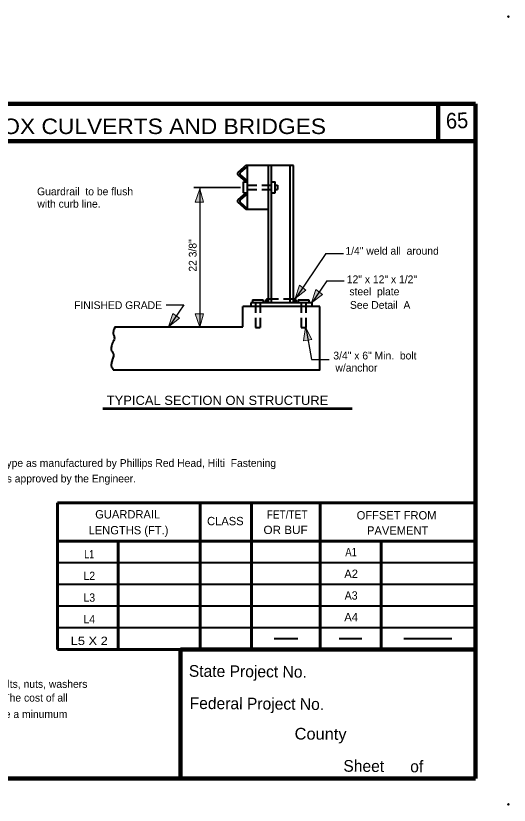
# Model space of a CAD drawing. Extents: x -8731 to -6023, y -68363 to -56618.
# Drawn here: x -6769 to -6023, y -68363 to -67168 of the extents above; entities that cross this region are included whole.
import ezdxf
from ezdxf.enums import TextEntityAlignment as Align

# ---------------------------------------------------------------- set-up
doc = ezdxf.new("R2010")
doc.units = 0
doc.header["$LTSCALE"] = 5
doc.header["$PDMODE"] = 32
doc.header["$PDSIZE"] = 2.5
doc.linetypes.add('MEDIUM_DASHED', pattern=[4.5, 3, -1.5])
doc.layers.add('1', color=7, linetype='Continuous', lineweight=13)
doc.layers.add('3', color=7, linetype='Continuous', lineweight=40)

msp = doc.modelspace()

# ---------------------------------------------------------------- hatches: boundary and pattern name
at = {"layer": '1'}
for points in [[(-6490.74, -67429.98), (-6497.38, -67450.06), (-6484.86, -67449.9)], [(-6346.44, -67596), (-6339.98, -67575.86), (-6329.98, -67583.34)], [(-6321.44, -67602.24), (-6314.98, -67582.1), (-6304.98, -67589.6)], [(-6537.7, -67638.5), (-6531.24, -67618.36), (-6521.22, -67625.84)], [(-6490.74, -67639.12), (-6497.38, -67619.04), (-6484.86, -67619.2)], [(-6330.82, -67639.14), (-6321.14, -67657.94), (-6333.52, -67659.72)]]:
    msp.add_hatch(color=256, dxfattribs=at).paths.add_polyline_path(points)

# ---------------------------------------------------------------- linework, layer by layer
at = {"layer": '1', "lineweight": 100}
for p, q in [((-6073.78, -67301.3), (-7566.02, -67301.3)), ((-6130.02, -67301.3), (-6130.02, -67357.56)), ((-6073.78, -67301.3), (-6073.78, -68322.74)), ((-6073.78, -67357.56), (-7566.02, -67357.56)), ((-6519.5, -68127.04), (-6073.78, -68127.04)), ((-6519.5, -68127.04), (-6519.5, -68322.74)), ((-6073.78, -68322.74), (-6713.92, -68322.74))]:
    msp.add_line(p, q, dxfattribs=at)
msp.add_lwpolyline([(-7566.02, -67304.8), (-7566.02, -68322.74), (-6075.26, -68322.74)], dxfattribs=at)
at = {"layer": '1'}
for points in [[(-6490.74, -67429.98), (-6497.38, -67450.06), (-6484.86, -67449.9)], [(-6346.44, -67596), (-6339.98, -67575.86), (-6329.98, -67583.34)], [(-6321.44, -67602.24), (-6314.98, -67582.1), (-6304.98, -67589.6)], [(-6537.7, -67638.5), (-6531.24, -67618.36), (-6521.22, -67625.84)], [(-6490.74, -67639.12), (-6497.38, -67619.04), (-6484.86, -67619.2)], [(-6330.82, -67639.14), (-6321.14, -67657.94), (-6333.52, -67659.72)]]:
    msp.add_lwpolyline(points, close=True, dxfattribs=at)
for p in [(-6023.86, -67169.1), (-6023.86, -68361.7)]:
    msp.add_point(p, dxfattribs=at)
at = {"layer": '3'}
for p, q in [((-6419.86, -67393.38), (-6432.92, -67405.08)), ((-6419.12, -67395.92), (-6429.32, -67405.08)), ((-6419.86, -67393.38), (-6419.12, -67395.92)), ((-6386.72, -67602.48), (-6386.72, -67394.28)), ((-6382.06, -67602.48), (-6382.06, -67394.28)), ((-6353.72, -67602.48), (-6353.72, -67394.28)), ((-6349.06, -67602.48), (-6349.06, -67394.28)), ((-6432.92, -67408.68), (-6420.92, -67419.32)), ((-6429.32, -67408.68), (-6419.12, -67417.84)), ((-6424.36, -67427.58), (-6424.36, -67419.32)), ((-6424.36, -67419.32), (-6419.12, -67419.32)), ((-6382.06, -67419.32), (-6376.82, -67419.32)), ((-6376.82, -67435.84), (-6376.82, -67419.32)), ((-6376.82, -67424.12), (-6373.22, -67424.12)), ((-6373.22, -67424.12), (-6373.22, -67431.04)), ((-6420.92, -67435.84), (-6432.92, -67446.64)), ((-6419.12, -67437.48), (-6429.32, -67446.64)), ((-6424.36, -67435.84), (-6424.36, -67427.58)), ((-6424.36, -67435.84), (-6419.12, -67435.84)), ((-6382.06, -67435.84), (-6376.82, -67435.84)), ((-6376.82, -67431.04), (-6373.22, -67431.04)), ((-6432.92, -67450.24), (-6419.86, -67461.78)), ((-6429.32, -67450.24), (-6419.12, -67459.38)), ((-6419.12, -67459.38), (-6419.86, -67461.78)), ((-6386.72, -67460.88), (-6419.12, -67460.88)), ((-6367.22, -67602.48), (-6413.26, -67602.48)), ((-6413.26, -67602.48), (-6413.26, -67607.88)), ((-6411.02, -67597.84), (-6394.66, -67597.84)), ((-6411.02, -67597.84), (-6411.02, -67602.48)), ((-6394.66, -67597.84), (-6394.66, -67602.48)), ((-6391.22, -67600.84), (-6388.52, -67596.64)), ((-6391.22, -67600.38), (-6388.82, -67596.92)), ((-6391.06, -67601.44), (-6387.76, -67596.48)), ((-6391.06, -67599.48), (-6389.56, -67597.38)), ((-6390.92, -67601.88), (-6387.32, -67596.48)), ((-6390.62, -67602.48), (-6386.72, -67596.64)), ((-6390.62, -67602.48), (-6386.72, -67596.64)), ((-6390.32, -67602.48), (-6386.72, -67596.92)), ((-6390.02, -67602.48), (-6386.72, -67597.52)), ((-6389.26, -67602.48), (-6386.72, -67598.58)), ((-6388.96, -67602.48), (-6386.72, -67599.18)), ((-6388.82, -67602.48), (-6386.72, -67599.64)), ((-6388.22, -67602.48), (-6386.72, -67600.24)), ((-6387.92, -67602.48), (-6386.72, -67600.52)), ((-6387.62, -67602.18), (-6387.46, -67602.04)), ((-6321.16, -67602.48), (-6367.22, -67602.48)), ((-6349.06, -67596.64), (-6345.62, -67602.18)), ((-6349.06, -67596.92), (-6345.92, -67602.18)), ((-6349.06, -67597.98), (-6346.36, -67602.32)), ((-6349.06, -67598.58), (-6346.82, -67602.32)), ((-6349.06, -67598.88), (-6346.96, -67602.32)), ((-6349.06, -67599.32), (-6347.12, -67602.48)), ((-6349.06, -67599.78), (-6347.42, -67602.48)), ((-6349.06, -67600.38), (-6347.72, -67602.48)), ((-6349.06, -67600.98), (-6348.16, -67602.48)), ((-6349.06, -67601.58), (-6348.46, -67602.48)), ((-6348.92, -67598.58), (-6346.66, -67602.18)), ((-6348.76, -67596.48), (-6345.32, -67602.18)), ((-6348.76, -67597.84), (-6346.06, -67602.18)), ((-6348.16, -67596.64), (-6345.16, -67601.72)), ((-6348.02, -67596.64), (-6345.02, -67601.58)), ((-6347.72, -67596.64), (-6344.86, -67601.28)), ((-6347.12, -67596.78), (-6344.72, -67600.68)), ((-6346.36, -67597.08), (-6344.72, -67599.78)), ((-6342.02, -67597.84), (-6325.66, -67597.84)), ((-6342.02, -67597.84), (-6342.02, -67602.48)), ((-6325.66, -67597.84), (-6325.66, -67602.48)), ((-6321.16, -67602.48), (-6321.16, -67607.88)), ((-6309.02, -67607.88), (-6425.42, -67607.88)), ((-6425.42, -67638.78), (-6425.42, -67607.88)), ((-6619.22, -67638.78), (-6425.42, -67638.78)), ((-6613.96, -67996.08), (-6705.76, -67996.08)), ((-6489.76, -67996.08), (-6613.96, -67996.08)), ((-6412.22, -67996.08), (-6489.76, -67996.08)), ((-6308.56, -67996.08), (-6412.22, -67996.08)), ((-6342.16, -68110.84), (-6378.02, -68110.84)), ((-6245.42, -68110.84), (-6279.62, -68110.84)), ((-6109.52, -68110.84), (-6181.96, -68110.84))]:
    msp.add_line(p, q, dxfattribs=at)
at = {"layer": '3', "linetype": 'MEDIUM_DASHED'}
for p, q in [((-6419.12, -67424.12), (-6376.82, -67424.12)), ((-6419.12, -67431.04), (-6376.82, -67431.04)), ((-6406.36, -67602.48), (-6406.36, -67639.84)), ((-6399.32, -67602.48), (-6399.32, -67639.84)), ((-6349.06, -67596.64), (-6386.72, -67596.64)), ((-6337.36, -67602.48), (-6337.36, -67639.84)), ((-6330.32, -67602.48), (-6330.32, -67639.84)), ((-6406.36, -67639.84), (-6399.32, -67639.84)), ((-6337.36, -67639.84), (-6330.32, -67639.84))]:
    msp.add_line(p, q, dxfattribs=at)
at = {"layer": '3', "lineweight": 35}
msp.add_line((-6429.02, -67427.58), (-6499.66, -67427.58), dxfattribs=at)
at = {"layer": '3', "lineweight": 25}
for p, q in [((-6490.36, -67427.58), (-6490.36, -67638.78)), ((-6300.02, -67527.92), (-6345.92, -67596.04)), ((-6300.02, -67527.92), (-6273.46, -67527.92)), ((-6298.66, -67569.04), (-6321.16, -67602.48)), ((-6298.66, -67569.04), (-6272.12, -67569.04)), ((-6541.22, -67605.32), (-6514.66, -67605.32)), ((-6514.66, -67605.32), (-6537.16, -67638.78))]:
    msp.add_line(p, q, dxfattribs=at)
at = {"layer": '3', "lineweight": 53}
msp.add_line((-6637.06, -67762.52), (-6259.96, -67762.52), dxfattribs=at)
at = {"layer": '3', "lineweight": 60}
for p, q in [((-6073.82, -67905.32), (-6705.76, -67905.32)), ((-6705.76, -67905.32), (-6705.76, -68127.32)), ((-6489.76, -67905.32), (-6489.76, -68127.32)), ((-6412.22, -67905.32), (-6412.22, -68127.32)), ((-6308.56, -67905.32), (-6308.56, -68127.32)), ((-6073.82, -67905.32), (-6073.82, -68127.32)), ((-6489.76, -67963.24), (-6705.76, -67963.24)), ((-6613.96, -67963.24), (-6613.96, -68127.32)), ((-6412.22, -67963.24), (-6489.76, -67963.24)), ((-6216.16, -67963.24), (-6216.16, -68127.32)), ((-6073.82, -68127.32), (-6705.76, -68127.32))]:
    msp.add_line(p, q, dxfattribs=at)
at = {"layer": '3'}
for points in [[(-6349.06, -67394.28), (-6419.12, -67394.28), (-6419.12, -67460.88)], [(-6621.46, -67704.04), (-6309.02, -67704.04), (-6309.02, -67607.88)], [(-6073.82, -67996.08), (-6216.16, -67996.08), (-6308.56, -67996.08)], [(-6073.82, -68028.92), (-6613.96, -68028.92), (-6705.76, -68028.92)], [(-6073.82, -68061.78), (-6613.96, -68061.78), (-6705.76, -68061.78)], [(-6073.82, -68094.48), (-6613.96, -68094.48), (-6705.76, -68094.48)]]:
    msp.add_lwpolyline(points, dxfattribs=at)
at = {"layer": '3', "lineweight": 25}
msp.add_lwpolyline([(-6330.32, -67639.84), (-6321.46, -67688.28), (-6294.92, -67688.28)], dxfattribs=at)
at = {"layer": '3', "lineweight": 60}
msp.add_lwpolyline([(-6073.82, -67963.24), (-6308.56, -67963.24), (-6412.22, -67963.24)], dxfattribs=at)
at = {"layer": '3'}
for centre, radius, start, end in [((-6431.353, -67406.87), 2.344, 131.98721, 228.25195), ((-6427.764, -67406.878), 2.344, 132.02627, 227.97373), ((-6431.354, -67448.415), 2.344, 132.08916, 228.33092), ((-6427.764, -67448.428), 2.344, 132.02627, 227.97373), ((-6387.34, -67600.436), 3.859, 80.68005, 211.93981), ((-6348.263, -67600.167), 3.629, 320.45399, 102.76102)]:
    msp.add_arc(centre, radius, start, end, dxfattribs=at)
msp.add_spline([(-6619.22, -67638.78), (-6619.66, -67640.88), (-6620.86, -67643.88), (-6621.46, -67647.18), (-6621.02, -67650.78), (-6620.26, -67652.58), (-6619.82, -67655.88), (-6620.72, -67659.48), (-6622.06, -67662.78), (-6623.72, -67666.38), (-6624.32, -67668.48), (-6624.76, -67671.48), (-6624.02, -67674.92), (-6621.32, -67679.72), (-6621.02, -67681.52), (-6622.82, -67687.84), (-6623.26, -67689.64), (-6624.02, -67692.92), (-6624.62, -67698.04), (-6623.86, -67699.98), (-6621.46, -67704.04)], degree=3, dxfattribs=at)

# ---------------------------------------------------------------- texts
at = {"layer": '1'}
for s, height, rotation, width, p in [('65', 23.78, 2.121, 0.95, (-6117.82, -67338.94)), ('County', 17.66, 359.537, 1.05, (-6347.22, -68263.44))]:
    msp.add_text(s, height=height, rotation=rotation, dxfattribs=dict(at, width=width)).set_placement(p)
for s, p in [('State Project No.', (-6507.22, -68168.44)), ('Federal Project No.', (-6505.98, -68217.18)), ('Sheet      of', (-6273.48, -68312.18))]:
    msp.add_text(s, height=17.66, rotation=359.537, dxfattribs=at).set_placement(p)
at = {"layer": '3'}
for s, height, width, p in [('  GUARDRAIL INSTALLATION ON BOX CULVERTS AND BRIDGES ', 23.4, 1.1, (-6823.757, -67346.88)), ('FET/TET', 12.6, 0.9, (-6358.531, -67929.18)), ('OR BUF', 12.6, 1.05, (-6360.843, -67952.44)), ('L1', 12.6, 0.8, (-6657.816, -67989.18)), ('A1', 12.6, 0.85, (-6261.705, -67986.04)), ('L2', 12.6, 0.95, (-6657.767, -68022.04)), ('L3', 12.6, 0.95, (-6657.782, -68054.88)), ('A3', 12.6, 0.95, (-6261.691, -68051.72)), ('L4', 12.6, 0.95, (-6657.765, -68087.58)), ('L5 X 2', 12.6, 1.15, (-6657.77, -68120.44))]:
    msp.add_text(s, height=height, dxfattribs=dict(at, width=width)).set_placement(p, align=Align.CENTER)
for s, p in [('Guardrail  to be flush', (-6736.66, -67439.58)), ('with curb line.', (-6736.22, -67458.32)), ('1/4" weld all  around', (-6270.32, -67529.58)), ('12" x 12" x 1/2"', (-6268.22, -67572.64)), ('steel  plate', (-6264.32, -67591.08)), ('FINISHED GRADE', (-6680.72, -67611.78)), ('See Detail  A', (-6263.42, -67611.48)), ('3/4" x 6" Min.  bolt', (-6288.62, -67688.12)), ('w/anchor', (-6285.46, -67706.44)), ('Anchors are to be expanding steel  type as manufactured by Phillips Red Head, Hilti  Fastening', (-7033.52, -67850.72)), ('Systems, Molly Parabolt or equal   as approved by the Engineer.', (-7033.06, -67874.28)), ('Guardrail   to be attached to the structure at a maximum of 3\'-1 1/2" post spacings along the entire length. All bolts, nuts, washers', (-7555.32, -68185.24)), ('and plates are to be galvanized and meet strength requirements of similar items as depicted in the Standards. The cost of all', (-7551.32, -68206.08)), ('necessary hardware and installation is to be included in the unit price bid for guardrail. L1, L2, L3 and L4 to have a minumum', (-7553.56, -68230.88))]:
    msp.add_text(s, height=11.7, dxfattribs=at).set_placement(p)
msp.add_text('22 3/8"', height=11.7, rotation=90, dxfattribs=at).set_placement((-6495.46, -67555.24))
at = {"layer": '3', "width": 1.05}
msp.add_text('TYPICAL SECTION ON STRUCTURE', height=13.95, dxfattribs=at).set_placement((-6631.36, -67756.98))
at = {"layer": '3'}
for s, p in [('GUARDRAIL', (-6599.604, -67928.88)), ('CLASS', (-6451.92, -67939.08)), ('OFFSET FROM', (-6192.931, -67930.38)), ('LENGTHS (FT.)', (-6598.37, -67952.88)), ('PAVEMENT', (-6191.309, -67953.32)), ('A2', (-6261.676, -68018.88)), ('A4', (-6261.674, -68084.44))]:
    msp.add_text(s, height=12.6, dxfattribs=at).set_placement(p, align=Align.CENTER)

doc.saveas('drawing.dxf')
